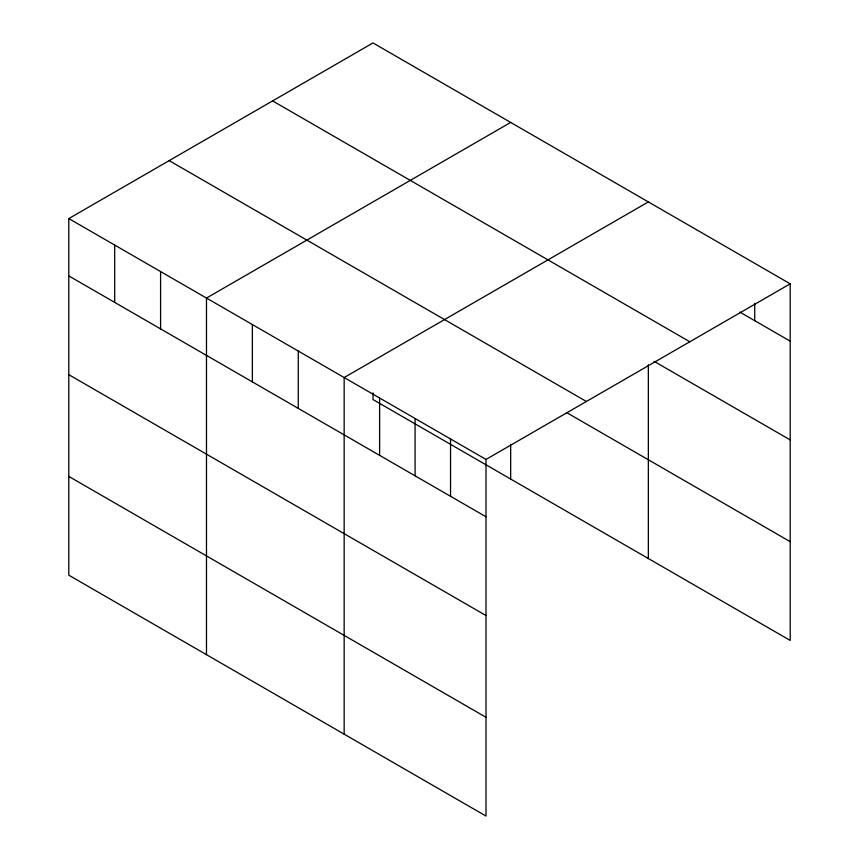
<?xml version="1.0" encoding="UTF-8"?>
<svg xmlns="http://www.w3.org/2000/svg" width="859" height="859" viewBox="0 0 859 859"><rect width="100%" height="100%" fill="white"/><g stroke="black" fill="none" stroke-linecap="round" stroke-linejoin="round"><path stroke-width="1.29" d="M68.806 218.573L486.001 459.436L486.001 816.05L68.806 575.186L68.806 218.573L372.999 42.95L790.194 283.814L790.194 640.427L372.999 399.564L372.999 392.896M510.675 122.429L206.482 298.062L206.482 654.676M648.341 201.919L344.158 377.541L344.158 734.155M486.001 459.436L790.194 283.814M739.857 312.085L790.194 341.152M272.614 100.911L689.809 341.764M654.064 361.317L790.194 439.905M169.191 160.622L586.386 401.475M566.886 412.739L790.194 541.664M68.806 275.911L486.001 516.774M68.806 374.674L486.001 615.538M68.806 476.423L486.001 717.286M754.728 303.345L754.728 320.675M648.341 364.71L648.341 558.533M510.675 444.35L510.675 479.054M450.535 438.96L450.535 496.298M415.08 418.483L415.08 475.822M379.614 398.018L379.614 455.356M298.266 351.052L298.266 408.39M252.374 324.552L252.374 381.89M160.59 271.562L160.59 328.9M114.698 245.073L114.698 302.411"/></g></svg>
